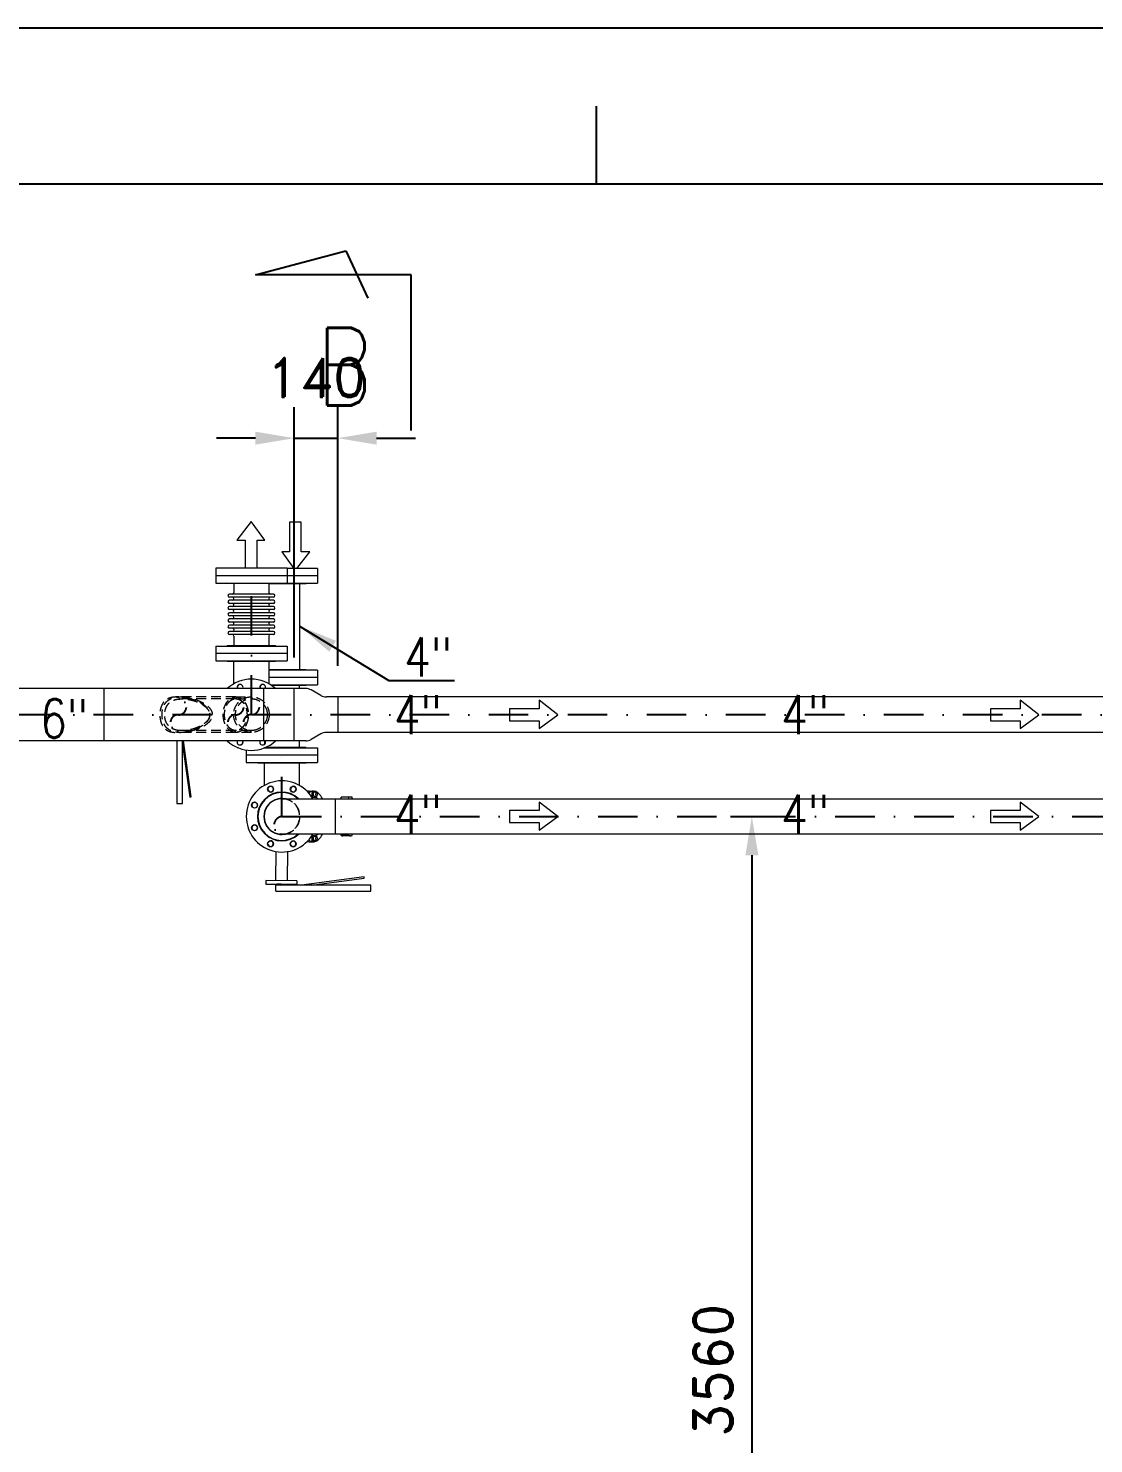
# Model space of a CAD drawing. Header units: millimetres. Extents: x -312439 to 477422, y -331570 to 212570.
# Drawn here: x 362315 to 365740, y 174999 to 179550 of the extents above; entities that cross this region are included whole.
import ezdxf
from ezdxf.enums import TextEntityAlignment as Align

# ---------------------------------------------------------------- set-up
doc = ezdxf.new("R2010")
doc.units = ezdxf.units.MM
doc.linetypes.add('DASHDOT', pattern=[25.4, 12.7, -6.35, 0, -6.35])
doc.linetypes.add('HIDDEN', pattern=[9.525, 6.35, -3.175])
for name, color, linetype in [('2', 2, 'Continuous'), ('ARCONDTEXTO', 4, 'Continuous'), ('FORMATO A1', 1, 'Continuous'), ('TEXTO FORMATO', 4, 'Continuous')]:
    doc.layers.add(name, color=color, linetype=linetype)
doc.styles.add('ROMAND', font='ROMAND.SHX')
doc.styles.add('ROMANS', font='romans.shx', dxfattribs={"height": 187.5})
doc.dimstyles.new('1-50 (MILIMETRO)', dxfattribs={"dimscale": 0, "dimtxt": 125, "dimasz": 125, "dimexe": 100, "dimexo": 100, "dimgap": 50, "dimtad": 0, "dimdec": 0, "dimzin": 0, "dimdsep": 46, "dimtxsty": 'ROMAND', "dimcen": -390, "dimclrd": 1, "dimclre": 1, "dimclrt": 3, "dimadec": 0, "dimazin": 0, "dimtfac": 1, "dimtdec": 0, "dimtix": 1, "dimtmove": 2, "dimatfit": 2, "dimfxl": 1, "dimtvp": 1, "dimtolj": 1, "dimtzin": 0, "dimarcsym": 0})

# ---------------------------------------------------------------- blocks, each defined once
blk = doc.blocks.new('A$C2D342850')
at = {"layer": 'FORMATO A1', "color": 1, "linetype": 'Continuous'}
for p, q in [((84100, 0), (0, 0)), ((52500, -1000), (52500, -500))]:
    blk.add_line(p, q, dxfattribs=at)
at = {"layer": 'FORMATO A1', "color": 2, "linetype": 'Continuous'}
blk.add_line((2500, -1000), (83100, -1000), dxfattribs=at)
blk = doc.blocks.new('*D100')
at = {"color": 1, "lineweight": -2, "transparency": 16777216}
for p, q in [((363170.4, 177527), (363170.4, 178332)), ((363310.1, 177500), (363310.1, 178332)), ((363045.4, 178232), (362920.4, 178232)), ((363170.4, 178232), (363310.1, 178232)), ((363435.1, 178232), (363560.1, 178232))]:
    blk.add_line(p, q, dxfattribs=at)
at = {"color": 1, "transparency": 16777216}
for points in [[(363045.4, 178252.8), (363045.4, 178211.1), (363170.4, 178232)], [(363435.1, 178252.8), (363435.1, 178211.1), (363310.1, 178232)]]:
    blk.add_solid(points, dxfattribs=at)
at = {"layer": 'Defpoints', "color": 0, "transparency": 16777216}
for p in [(363310.1, 178232), (363170.4, 177427), (363310.1, 177400)]:
    blk.add_point(p, dxfattribs=at)
at = {"color": 3, "transparency": 16777216, "insert": (363240.3, 178426.8), "char_height": 125, "attachment_point": 5, "style": 'ROMAND'}
blk.add_mtext('\\A1;140', dxfattribs=at)
blk = doc.blocks.new('*D134')
at = {"color": 1, "lineweight": -2, "transparency": 16777216}
for p, q in [((364572.7, 177015.9), (364741.3, 177015.9)), ((364641.3, 176890.9), (364641.3, 173580.5)), ((364572.7, 173455.5), (364741.3, 173455.5))]:
    blk.add_line(p, q, dxfattribs=at)
at = {"color": 1, "transparency": 16777216}
for points in [[(364620.5, 176890.9), (364662.2, 176890.9), (364641.3, 177015.9)], [(364620.5, 173580.5), (364662.2, 173580.5), (364641.3, 173455.5)]]:
    blk.add_solid(points, dxfattribs=at)
at = {"layer": 'Defpoints', "color": 0, "transparency": 16777216}
for p in [(364472.7, 177015.9), (364472.7, 173455.5), (364641.3, 173455.5)]:
    blk.add_point(p, dxfattribs=at)
at = {"color": 3, "transparency": 16777216, "insert": (364516.3, 175235.7), "char_height": 125, "attachment_point": 5, "rotation": 90, "style": 'ROMAND'}
blk.add_mtext('\\A1;3560', dxfattribs=at)

msp = doc.modelspace()

# ---------------------------------------------------------------- linework, layer by layer
at = {"color": 1, "linetype": 'Continuous', "lineweight": 0}
for p, q in [((363031.956, 177964.48), (362985.656, 177904.402)), ((363075.81, 177904.402), (363031.956, 177964.48)), ((362985.656, 177904.402), (363012.778, 177904.402)), ((363012.778, 177904.402), (363012.778, 177813.516)), ((363051.133, 177813.516), (363051.133, 177904.402)), ((363051.133, 177904.402), (363075.81, 177904.402)), ((363862.271, 177362.044), (363862.271, 177323.689)), ((363957.591, 177362.044), (363862.271, 177362.044)), ((363957.591, 177389.166), (363957.591, 177362.044)), ((364017.669, 177342.866), (363957.591, 177389.166)), ((365408.458, 177362.044), (365408.458, 177323.689)), ((365503.778, 177362.044), (365408.458, 177362.044)), ((365503.778, 177389.166), (365503.778, 177362.044)), ((365563.856, 177342.866), (365503.778, 177389.166)), ((363862.271, 177323.689), (363957.591, 177323.689)), ((363957.591, 177299.012), (364017.669, 177342.866)), ((363957.591, 177323.689), (363957.591, 177299.012)), ((365408.458, 177323.689), (365503.778, 177323.689)), ((365503.778, 177299.012), (365563.856, 177342.866)), ((365503.778, 177323.689), (365503.778, 177299.012))]:
    msp.add_line(p, q, dxfattribs=at)
at = {"color": 4, "linetype": 'Continuous', "lineweight": 0}
for p, q in [((363154.509, 177961.844), (363154.509, 177866.525)), ((363192.864, 177961.844), (363154.509, 177961.844)), ((363192.864, 177866.525), (363192.864, 177961.844)), ((363129.833, 177866.525), (363168.752, 177813.208)), ((363154.509, 177866.525), (363129.833, 177866.525)), ((363178.897, 177813.208), (363219.987, 177866.525)), ((363219.987, 177866.525), (363192.864, 177866.525)), ((363957.591, 177062.166), (363957.591, 177035.044)), ((364017.669, 177015.866), (363957.591, 177062.166)), ((365503.778, 177062.166), (365503.778, 177035.044)), ((365563.856, 177015.866), (365503.778, 177062.166)), ((363862.271, 177035.044), (363862.271, 176996.689)), ((363957.591, 177035.044), (363862.271, 177035.044)), ((363862.271, 176996.689), (363957.591, 176996.689)), ((363957.591, 176972.012), (364017.669, 177015.866)), ((363957.591, 176996.689), (363957.591, 176972.012)), ((365408.458, 177035.044), (365408.458, 176996.689)), ((365503.778, 177035.044), (365408.458, 177035.044)), ((365408.458, 176996.689), (365503.778, 176996.689)), ((365503.778, 176972.012), (365563.856, 177015.866)), ((365503.778, 176996.689), (365503.778, 176972.012))]:
    msp.add_line(p, q, dxfattribs=at)
at = {"color": 5, "linetype": 'Continuous', "lineweight": 0}
for p, q in [((363146.933, 177813.516), (362917.933, 177813.516)), ((362917.933, 177813.516), (362917.933, 177765.916)), ((363146.933, 177789.716), (362917.933, 177789.716)), ((363146.933, 177813.516), (363146.933, 177765.916)), ((363244.933, 177813.208), (363146.933, 177813.208)), ((363244.933, 177789.408), (363146.933, 177789.408)), ((363244.933, 177813.208), (363244.933, 177765.608)), ((362917.933, 177765.916), (363146.933, 177765.916)), ((362955.533, 177764.316), (362953.933, 177765.916)), ((363109.333, 177764.316), (362955.533, 177764.316)), ((363102.939, 177730.693), (362961.926, 177730.693)), ((362976.433, 177764.316), (362976.433, 177735.693)), ((363088.433, 177764.316), (363088.433, 177735.693)), ((363207.333, 177764.008), (363088.433, 177764.008)), ((363109.333, 177764.316), (363110.933, 177765.916)), ((363110.624, 177765.608), (363244.933, 177765.608)), ((363187.583, 177764.008), (363187.583, 177488.116)), ((363207.333, 177764.008), (363208.933, 177765.608)), ((363102.939, 177720.693), (362961.926, 177720.693)), ((363102.939, 177710.693), (362961.926, 177710.693)), ((363102.939, 177700.693), (362961.926, 177700.693)), ((363102.939, 177690.693), (362961.926, 177690.693)), ((363102.939, 177680.693), (362961.926, 177680.693)), ((363102.939, 177670.693), (362961.926, 177670.693)), ((363102.939, 177660.693), (362961.926, 177660.693)), ((363102.939, 177650.693), (362961.926, 177650.693)), ((363102.939, 177640.693), (362961.926, 177640.693)), ((363102.939, 177630.693), (362961.926, 177630.693)), ((363102.939, 177620.693), (362961.926, 177620.693)), ((363102.939, 177610.932), (362961.926, 177610.932)), ((363102.939, 177600.693), (362961.926, 177600.693)), ((362976.433, 177595.693), (362976.433, 177565.116)), ((363088.433, 177595.693), (363088.433, 177565.116)), ((362917.933, 177563.516), (363146.933, 177563.516)), ((362917.933, 177563.516), (362917.933, 177515.916)), ((362955.533, 177565.116), (362953.933, 177563.516)), ((362955.533, 177565.116), (363109.333, 177565.116)), ((363109.333, 177565.116), (363110.933, 177563.516)), ((363146.933, 177563.516), (363146.933, 177515.916)), ((363146.933, 177539.716), (362917.933, 177539.716)), ((362917.933, 177515.916), (363146.933, 177515.916)), ((362955.533, 177514.316), (362953.933, 177515.916)), ((363109.333, 177514.316), (362955.533, 177514.316)), ((362975.283, 177514.316), (362975.283, 177442.084)), ((363089.583, 177442.084), (363089.583, 177514.316)), ((363109.333, 177514.316), (363110.933, 177515.916)), ((363089.583, 177488.116), (363207.333, 177488.116)), ((363244.933, 177486.516), (363089.583, 177486.516)), ((363244.933, 177462.716), (363089.583, 177462.716)), ((363207.333, 177488.116), (363208.933, 177486.516)), ((363244.933, 177486.516), (363244.933, 177438.916)), ((363207.173, 177427.016), (358806.396, 177427.016)), ((362558.328, 177427.016), (362558.328, 177258.716)), ((363071.564, 177427.016), (363071.564, 177258.716)), ((363094.76, 177438.916), (363244.933, 177438.916)), ((363207.333, 177437.316), (363097.159, 177437.316)), ((363170.444, 177258.716), (363170.444, 177427.016)), ((363186.433, 177437.316), (363186.433, 177427.016)), ((363207.333, 177437.316), (363208.933, 177438.916)), ((363256.076, 177404.583), (363224.512, 177422.449)), ((363310.144, 177400.016), (363273.415, 177400.016)), ((363310.144, 177400.016), (363310.144, 177285.716)), ((367733.801, 177400.016), (363310.144, 177400.016)), ((363256.076, 177281.149), (363224.512, 177263.283)), ((367733.801, 177285.716), (363273.415, 177285.716)), ((363207.173, 177258.716), (358806.396, 177258.716)), ((362792.738, 177258.716), (362792.738, 177057.179)), ((362811.249, 177057.179), (362811.249, 177258.716)), ((362811.249, 177247.052), (362834.352, 177078.211)), ((362838.713, 177078.808), (362814.095, 177258.716)), ((363015.933, 177229.561), (363015.933, 177188.916)), ((363074.433, 177258.716), (363074.433, 177247.774)), ((363074.904, 177236.516), (363244.933, 177236.516)), ((363078.668, 177238.116), (363207.333, 177238.116)), ((363186.433, 177258.716), (363186.433, 177238.116)), ((363207.333, 177238.116), (363208.933, 177236.516)), ((363244.933, 177236.516), (363244.933, 177188.916)), ((363244.933, 177212.716), (363015.933, 177212.716)), ((363015.933, 177188.916), (363244.933, 177188.916)), ((363053.533, 177187.316), (363051.933, 177188.916)), ((363207.333, 177187.316), (363053.533, 177187.316)), ((363073.283, 177187.316), (363073.283, 177115.084)), ((363187.583, 177115.084), (363187.583, 177187.316)), ((363207.333, 177187.316), (363208.933, 177188.916)), ((363217.693, 177097.057), (363234.551, 177097.057)), ((363241.762, 177093.414), (363234.551, 177093.414)), ((362792.738, 177057.179), (362811.249, 177057.179)), ((362834.352, 177078.211), (362838.713, 177078.808)), ((363130.433, 177073.016), (367351.565, 177073.016)), ((363229.346, 177075.969), (363229.346, 177086.648)), ((363241.762, 177079.882), (363234.551, 177079.882)), ((363239.755, 177079.882), (363239.755, 177075.969)), ((363301.883, 177073.016), (363301.883, 176958.716)), ((363320.488, 177073.016), (363321.294, 177077.447)), ((363345.602, 177077.447), (363321.294, 177077.447)), ((363350.806, 177078.321), (363326.499, 177078.321)), ((367351.565, 176958.716), (363130.433, 176958.716)), ((363229.346, 176945.084), (363229.346, 176955.764)), ((363241.762, 176951.85), (363234.551, 176951.85)), ((363239.755, 176955.764), (363239.755, 176951.85)), ((363321.294, 176954.285), (363320.488, 176958.716)), ((363345.602, 176954.285), (363321.294, 176954.285)), ((363350.806, 176953.412), (363326.499, 176953.412)), ((363217.693, 176934.675), (363234.551, 176934.675)), ((363241.762, 176938.318), (363234.551, 176938.318)), ((363110.984, 176903.03), (363110.174, 176810.033)), ((363148.08, 176902.734), (363147.269, 176809.71)), ((363394.491, 176822.146), (363193.781, 176794.682)), ((363226.247, 176794.682), (363395.088, 176817.786)), ((363395.088, 176817.786), (363394.491, 176822.146)), ((363078.723, 176810.308), (363078.621, 176798.643)), ((363078.621, 176798.643), (363178.618, 176797.772)), ((363178.719, 176809.436), (363078.723, 176810.308)), ((363416.12, 176794.682), (363111.12, 176794.682)), ((363111.12, 176776.172), (363111.12, 176794.682)), ((363111.12, 176776.172), (363416.12, 176776.172)), ((363128.62, 176798.207), (363114.293, 176798.207)), ((363114.293, 176794.682), (363114.293, 176798.207)), ((363142.946, 176794.682), (363142.946, 176798.083)), ((363178.719, 176809.436), (363178.618, 176797.772)), ((363416.12, 176776.172), (363416.12, 176794.682))]:
    msp.add_line(p, q, dxfattribs=at)
at = {"color": 6, "linetype": 'DASHDOT', "ltscale": 10}
for p, q in [((363032.802, 177343.247), (363032.802, 177813.515)), ((367733.801, 177342.866), (358806.396, 177342.866)), ((363130.433, 177015.866), (363130.433, 177258.716)), ((363130.433, 177015.866), (368126.434, 177015.866))]:
    msp.add_line(p, q, dxfattribs=at)
at = {"color": 1, "linetype": 'HIDDEN', "lineweight": 0, "ltscale": 5}
for p, q in [((362982.216, 177400.016), (362793.426, 177400.016)), ((362982.216, 177393.996), (362808.598, 177393.996)), ((362982.209, 177400.398), (363032.426, 177400.398)), ((362982.209, 177394.378), (363032.426, 177394.378)), ((362982.216, 177285.716), (362793.426, 177285.716)), ((362982.216, 177291.736), (362808.598, 177291.736)), ((363032.426, 177292.118), (362982.209, 177292.118)), ((363032.426, 177286.098), (362982.209, 177286.098))]:
    msp.add_line(p, q, dxfattribs=at)
for radius in [57.15, 51.13]:
    msp.add_circle((363032.426, 177343.248), radius, dxfattribs=at)
at = {"color": 5, "linetype": 'Continuous', "lineweight": 0}
for centre in [(363094.078, 177103.635), (363166.788, 177103.635), (363042.664, 177052.221), (363042.664, 176979.511), (363094.078, 176928.098), (363166.788, 176928.098)]:
    msp.add_circle(centre, 9.5, dxfattribs=at)
for centre, radius, start, end in [((362961.926, 177725.693), 5, 90, 270), ((362971.433, 177735.693), 5, 270, 0), ((363093.433, 177735.693), 5, 180, 270), ((363102.939, 177725.693), 5, 270, 90), ((362961.926, 177705.693), 5, 90, 270), ((362961.926, 177685.693), 5, 90, 270), ((362971.433, 177715.693), 5, 270, 90), ((362971.433, 177695.693), 5, 270, 90), ((362971.433, 177675.693), 5, 270, 90), ((363093.433, 177715.693), 5, 90, 270), ((363093.433, 177695.693), 5, 90, 270), ((363093.433, 177675.693), 5, 90, 270), ((363102.939, 177705.693), 5, 270, 90), ((363102.939, 177685.693), 5, 270, 90), ((362961.926, 177665.693), 5, 90, 270), ((362961.926, 177645.693), 5, 90, 270), ((362971.433, 177655.693), 5, 270, 90), ((362971.433, 177635.693), 5, 270, 90), ((363093.433, 177655.693), 5, 90, 270), ((363093.433, 177635.693), 5, 90, 270), ((363102.939, 177665.693), 5, 270, 90), ((363102.939, 177645.693), 5, 270, 90), ((362961.926, 177605.813), 5.119, 90, 270), ((362961.926, 177625.693), 5, 90, 270), ((362971.433, 177595.693), 5, 0, 90), ((362971.558, 177615.693), 5.002, 287.829397, 88.562061), ((363093.307, 177615.693), 5.002, 91.437939, 252.170603), ((363093.433, 177595.693), 5, 90, 180), ((363102.939, 177625.693), 5, 270, 90), ((363102.939, 177605.813), 5.119, 270, 90), ((363032.433, 177342.866), 114.5, 47.301682, 132.698343), ((362996.078, 177430.635), 9.5, 337.610522, 202.389474), ((362996.845, 177430.949), 9.5, 114.750786, 204.452821), ((362996.845, 177430.949), 19.522, 109.038291, 114.961709), ((363068.788, 177430.635), 9.5, 337.610522, 202.389474), ((363069.552, 177430.314), 9.5, 69.750786, 200.313322), ((363069.552, 177430.314), 19.522, 64.038291, 69.961709), ((363207.173, 177391.816), 35.2, 60.488501, 90), ((363273.415, 177435.216), 35.2, 240.488501, 270), ((363273.415, 177250.516), 35.2, 90, 119.511499), ((363032.433, 177342.866), 114.5, 227.301682, 312.698318), ((362996.078, 177255.098), 9.5, 157.610522, 22.389454), ((362995.313, 177255.418), 19.522, 244.038291, 249.961709), ((362995.313, 177255.418), 9.5, 249.750786, 20.313327), ((363068.788, 177255.098), 9.5, 157.610522, 22.389454), ((363068.02, 177254.784), 9.5, 294.750786, 24.452821), ((363068.02, 177254.784), 19.522, 289.038291, 294.961709), ((363207.173, 177293.916), 35.2, 270, 299.511499), ((363130.433, 177015.866), 114.5, 29.942236, 330.057764), ((363130.433, 177015.866), 78.5, 46.721117, 313.278883), ((363130.433, 177015.866), 76.9, 48.002408, 311.997592), ((363094.845, 177103.949), 9.5, 114.750786, 289.749226), ((363094.582, 177102.417), 9.889, 46.446377, 151.373861), ((363094.845, 177103.949), 19.522, 109.038291, 114.961709), ((363094.011, 177103.607), 9.5, 294.990186, 109.553301), ((363167.552, 177103.314), 9.5, 69.750786, 244.749235), ((363166.721, 177103.662), 9.5, 249.990186, 64.553301), ((363166.283, 177102.417), 9.889, 1.446377, 106.373861), ((363167.552, 177103.314), 19.522, 64.038291, 69.961709), ((363042.985, 177052.986), 19.522, 154.038291, 159.961709), ((363042.985, 177052.986), 9.5, 159.750786, 334.749217), ((363043.882, 177051.717), 9.889, 91.446377, 196.373836), ((363042.637, 177052.154), 9.5, 339.990186, 154.553301), ((363130.433, 177015.866), 58, 80.178792, 279.821185), ((363130.433, 177015.866), 57.15, 90, 270), ((363042.35, 176980.278), 19.522, 199.038291, 204.961709), ((363042.692, 176979.445), 9.5, 24.990186, 199.553301), ((363042.35, 176980.278), 9.5, 204.750786, 19.749214), ((363043.882, 176980.016), 9.889, 136.446377, 241.373884), ((363094.144, 176928.07), 9.5, 69.990186, 244.553301), ((363094.582, 176929.315), 9.889, 181.446377, 286.373861), ((363093.313, 176928.418), 19.521, 244.033681, 249.966158), ((363093.313, 176928.418), 9.5, 249.750786, 64.749214), ((363166.854, 176928.125), 9.5, 114.990186, 289.553301), ((363166.283, 176929.315), 9.889, 226.446377, 331.373861), ((363166.02, 176927.784), 9.5, 294.750786, 109.749214), ((363166.02, 176927.784), 19.522, 289.038291, 294.961709)]:
    msp.add_arc(centre, radius, start, end, dxfattribs=at)
at = {"color": 6, "linetype": 'DASHDOT', "ltscale": 3}
for centre, radius, start, end in [((362798.143, 177368.097), 25.352, 269.026354, 89.320071), ((362982.404, 177368.431), 25.566, 269.578181, 90.421819), ((363032.614, 177368.813), 25.566, 269.578181, 90.421819), ((362797.169, 177317.502), 25.253, 88.766882, 272.949054), ((362982.028, 177317.301), 25.566, 89.578181, 270.421819), ((363032.238, 177317.683), 25.566, 89.578181, 270.421819), ((363133.607, 176987.291), 28.751, 96.339635, 263.660365)]:
    msp.add_arc(centre, radius, start, end, dxfattribs=at)
at = {"color": 1, "linetype": 'HIDDEN', "lineweight": 0, "ltscale": 5}
for radius, start, end in [(57.15, 270, 90), (58, 279.821208, 80.178792)]:
    msp.add_arc((363130.433, 177015.866), radius, start, end, dxfattribs=at)
for centre, major_axis in [((362982.209, 177343.248), (0, -57.15)), ((362982.216, 177342.866), (0, -57.15)), ((362982.209, 177343.248), (0, 51.13)), ((362982.216, 177342.866), (0, 51.13))]:
    msp.add_ellipse(centre, major_axis=major_axis, ratio=0.70710678, dxfattribs=at)
at = {"color": 5, "linetype": 'Continuous', "lineweight": 0}
for centre, major_axis, ratio, start_param, end_param in [((363217.693, 177015.866), (0, 81.191), 0.5, 0, 0.14134065), ((363231.846, 177015.866), (0, 81.191), 0.5, 0, 0.38290388), ((363234.551, 177086.648), (0, -10.409), 0.5, 2.27838076, 4.71238898), ((363234.551, 177086.648), (0, 6.766), 0.5, 0, 1.57079633), ((363231.846, 177015.866), (0, 81.191), 0.5, 5.49325742, 6.1797534), ((363241.762, 177086.648), (0, 6.766), 0.5, 4.71238898, 7.85398163), ((363233.264, 177015.866), (0, 62.483), 0.5, 0.1673703, 0.19677764), ((363234.551, 177015.866), (0, 60.997), 0.5, 6.11169756, 6.45467306), ((363234.551, 177086.648), (0, 6.766), 0.5, 1.57079633, 3.14159265), ((363241.762, 177086.648), (0, 6.766), 0.5, 1.57079633, 4.71238898), ((363233.264, 177015.866), (0, 62.483), 0.5, 5.86701652, 6.07387749), ((363326.499, 177015.866), (0, -62.455), 0.5, 3.14159265, 3.30904073), ((363016.33, 177026.415), (219.788, 301.931), 0.81379768, 5.38038354, 5.39313395), ((363350.806, 177015.866), (0, 62.455), 0.5, 0, 0.16744808), ((363350.806, 177015.866), (0, 62.455), 0.5, 6.11573723, 6.28318531), ((363045.314, 177026.415), (-219.788, 301.931), 0.81379768, 4.31076402, 4.32351443), ((363233.264, 177015.866), (0, 62.483), 0.5, 2.94481501, 2.97422235), ((363234.551, 177015.866), (0, 60.997), 0.5, 2.9701049, 3.3130804), ((363234.551, 176945.084), (0, -6.766), 0.5, 3.14159265, 4.71238898), ((363231.846, 177015.866), (0, 81.191), 0.5, 3.24502456, 3.93152054), ((363241.762, 176945.084), (0, -6.766), 0.5, 1.57079633, 4.71238898), ((363233.264, 177015.866), (0, 62.483), 0.5, 3.35090047, 3.55776144), ((363326.499, 177015.866), (0, 62.455), 0.5, 2.97414457, 3.14159265), ((363016.33, 177005.317), (-219.788, 301.931), 0.81379768, 4.03164401, 4.04439442), ((363350.806, 177015.866), (0, 62.455), 0.5, 2.97414457, 3.14159265), ((363350.806, 177015.866), (0, 62.455), 0.5, 3.14159265, 3.30904073), ((363045.314, 177005.317), (219.788, 301.931), 0.81379768, 5.10126353, 5.11401394), ((363217.693, 177015.866), (0, 81.191), 0.5, 3.00025201, 3.14159265), ((363231.846, 177015.866), (0, 81.191), 0.5, 2.75868877, 3.14159265), ((363234.551, 176945.084), (0, 10.409), 0.5, 1.57079633, 4.00480454), ((363234.551, 176945.084), (0, -6.766), 0.5, 4.71238898, 6.28318531), ((363241.762, 176945.084), (0, -6.766), 0.5, 4.71238898, 7.85398163)]:
    msp.add_ellipse(centre, major_axis=major_axis, ratio=ratio, start_param=start_param, end_param=end_param, dxfattribs=at)
at = {"color": 1, "linetype": 'HIDDEN', "lineweight": 0, "ltscale": 5}
for points, knots in [([(362793.426, 177400.016), (362796.835, 177400.016), (362800.281, 177399.865), (362807.22, 177399.314), (362810.711, 177398.914), (362817.708, 177397.896), (362821.212, 177397.277), (362828.197, 177395.837), (362831.677, 177395.015), (362838.575, 177393.176), (362841.99, 177392.159), (362848.71, 177389.932), (362852.015, 177388.723), (362858.467, 177386.109), (362861.615, 177384.705), (362867.703, 177381.696), (362870.643, 177380.091), (362876.657, 177376.427), (362879.898, 177374.207), (362886.008, 177369.245), (362888.876, 177366.504), (362893.808, 177360.536), (362895.872, 177357.312), (362898.051, 177352.142), (362898.625, 177350.363), (362899.412, 177346.697), (362899.625, 177344.809), (362899.625, 177340.923), (362899.412, 177339.036), (362898.625, 177335.369), (362898.051, 177333.59), (362895.872, 177328.42), (362893.808, 177325.196), (362888.876, 177319.228), (362886.008, 177316.487), (362879.898, 177311.525), (362876.657, 177309.305), (362870.643, 177305.641), (362867.703, 177304.036), (362861.615, 177301.027), (362858.467, 177299.623), (362852.015, 177297.01), (362848.71, 177295.8), (362841.99, 177293.573), (362838.575, 177292.556), (362831.677, 177290.717), (362828.197, 177289.896), (362821.212, 177288.455), (362817.708, 177287.836), (362810.711, 177286.818), (362807.22, 177286.418), (362800.281, 177285.867), (362796.835, 177285.716), (362791.38, 177285.716), (362789.292, 177285.771), (362785.092, 177286.024), (362782.981, 177286.222), (362778.797, 177286.792), (362776.724, 177287.164), (362772.675, 177288.108), (362770.699, 177288.68), (362766.893, 177290.038), (362765.058, 177290.825), (362761.563, 177292.619), (362759.903, 177293.625), (362756.783, 177295.84), (362755.321, 177297.048), (362752.607, 177299.636), (362751.353, 177301.014), (362749.193, 177303.72), (362748.236, 177305.068), (362746.441, 177307.911), (362745.603, 177309.406), (362744.055, 177312.524), (362743.345, 177314.146), (362742.057, 177317.492), (362741.479, 177319.216), (362740.458, 177322.737), (362740.014, 177324.534), (362739.26, 177328.174), (362738.949, 177330.016), (362738.457, 177333.71), (362738.276, 177335.562), (362738.038, 177339.242), (362737.981, 177341.069), (362737.981, 177344.663), (362738.038, 177346.49), (362738.276, 177350.17), (362738.457, 177352.022), (362738.949, 177355.716), (362739.26, 177357.558), (362740.014, 177361.198), (362740.458, 177362.996), (362741.479, 177366.516), (362742.057, 177368.24), (362743.345, 177371.586), (362744.055, 177373.208), (362745.603, 177376.326), (362746.441, 177377.822), (362748.236, 177380.664), (362749.193, 177382.012), (362751.353, 177384.718), (362752.607, 177386.097), (362755.321, 177388.684), (362756.783, 177389.892), (362759.903, 177392.107), (362761.563, 177393.113), (362765.058, 177394.907), (362766.893, 177395.694), (362770.699, 177397.052), (362772.675, 177397.624), (362776.724, 177398.568), (362778.797, 177398.94), (362782.981, 177399.51), (362785.092, 177399.708), (362789.292, 177399.961), (362791.38, 177400.016), (362793.426, 177400.016)], [0, 0, 0, 0, 10.22781443, 10.22781443, 20.45562885, 20.45562885, 30.68344328, 30.68344328, 40.9112577, 40.9112577, 51.13907213, 51.13907213, 61.36688655, 61.36688655, 71.59470098, 71.59470098, 81.82251541, 81.82251541, 93.47832198, 93.47832198, 105.13412855, 105.13412855, 116.78993512, 116.78993512, 122.61783841, 122.61783841, 128.4457417, 128.4457417, 134.27364498, 134.27364498, 140.10154827, 140.10154827, 151.75735484, 151.75735484, 163.41316142, 163.41316142, 175.06896799, 175.06896799, 185.29678242, 185.29678242, 195.52459684, 195.52459684, 205.75241127, 205.75241127, 215.98022569, 215.98022569, 226.20804012, 226.20804012, 236.43585454, 236.43585454, 246.66366897, 246.66366897, 256.89148339, 256.89148339, 263.02844688, 263.02844688, 269.16541036, 269.16541036, 275.30237384, 275.30237384, 281.43933732, 281.43933732, 287.5763008, 287.5763008, 293.71326428, 293.71326428, 299.85022776, 299.85022776, 305.98719124, 305.98719124, 311.3778667, 311.3778667, 316.76854216, 316.76854216, 322.15921762, 322.15921762, 327.54989308, 327.54989308, 332.94056854, 332.94056854, 338.331244, 338.331244, 343.72191946, 343.72191946, 349.11259492, 349.11259492, 354.50327038, 354.50327038, 359.89394584, 359.89394584, 365.2846213, 365.2846213, 370.67529676, 370.67529676, 376.06597222, 376.06597222, 381.45664768, 381.45664768, 386.84732314, 386.84732314, 392.2379986, 392.2379986, 398.37496208, 398.37496208, 404.51192556, 404.51192556, 410.64888904, 410.64888904, 416.78585252, 416.78585252, 422.922816, 422.922816, 429.05977948, 429.05977948, 435.19674296, 435.19674296, 441.33370644, 441.33370644, 441.33370644, 441.33370644]), ([(362803.529, 177400.016), (362801.451, 177400.016), (362799.329, 177399.959), (362795.052, 177399.701), (362792.898, 177399.5), (362788.615, 177398.925), (362786.485, 177398.55), (362782.305, 177397.605), (362780.255, 177397.033), (362776.281, 177395.68), (362774.354, 177394.896), (362770.662, 177393.112), (362768.897, 177392.111), (362765.559, 177389.905), (362763.985, 177388.7), (362761.047, 177386.111), (362759.682, 177384.728), (362757.335, 177382.02), (362756.297, 177380.679), (362754.348, 177377.847), (362753.435, 177376.356), (362751.746, 177373.244), (362750.97, 177371.623), (362749.561, 177368.278), (362748.928, 177366.554), (362747.809, 177363.031), (362747.323, 177361.232), (362746.495, 177357.587), (362746.153, 177355.742), (362745.614, 177352.042), (362745.415, 177350.186), (362745.153, 177346.498), (362745.091, 177344.667), (362745.091, 177341.065), (362745.153, 177339.234), (362745.415, 177335.547), (362745.614, 177333.691), (362746.153, 177329.99), (362746.495, 177328.145), (362747.323, 177324.501), (362747.809, 177322.701), (362748.928, 177319.178), (362749.561, 177317.454), (362750.97, 177314.109), (362751.746, 177312.488), (362753.435, 177309.376), (362754.348, 177307.885), (362756.297, 177305.053), (362757.335, 177303.712), (362759.682, 177301.004), (362761.047, 177299.621), (362763.985, 177297.033), (362765.559, 177295.827), (362768.897, 177293.621), (362770.662, 177292.62), (362774.354, 177290.836), (362776.281, 177290.052), (362780.255, 177288.699), (362782.305, 177288.128), (362786.485, 177287.182), (362788.615, 177286.808), (362792.898, 177286.232), (362795.052, 177286.031), (362799.329, 177285.773), (362801.451, 177285.716), (362806.822, 177285.716), (362810.158, 177285.858), (362816.884, 177286.387), (362820.273, 177286.774), (362827.066, 177287.771), (362830.47, 177288.38), (362837.252, 177289.805), (362840.631, 177290.621), (362847.323, 177292.45), (362850.634, 177293.463), (362857.146, 177295.681), (362860.346, 177296.886), (362866.589, 177299.488), (362869.632, 177300.884), (362875.513, 177303.871), (362878.351, 177305.462), (362884.228, 177309.134), (362887.427, 177311.384), (362893.443, 177316.404), (362896.261, 177319.175), (362901.091, 177325.193), (362903.104, 177328.44), (362905.22, 177333.625), (362905.774, 177335.406), (362906.532, 177339.064), (362906.735, 177340.942), (362906.735, 177344.79), (362906.532, 177346.668), (362905.774, 177350.326), (362905.22, 177352.107), (362903.104, 177357.292), (362901.091, 177360.539), (362896.261, 177366.557), (362893.443, 177369.328), (362887.427, 177374.349), (362884.228, 177376.598), (362878.351, 177380.27), (362875.513, 177381.861), (362869.632, 177384.848), (362866.589, 177386.245), (362860.346, 177388.846), (362857.146, 177390.051), (362850.634, 177392.269), (362847.323, 177393.282), (362840.631, 177395.111), (362837.252, 177395.927), (362830.47, 177397.352), (362827.066, 177397.961), (362820.273, 177398.958), (362816.884, 177399.345), (362810.158, 177399.874), (362806.822, 177400.016), (362803.529, 177400.016)], [0, 0, 0, 0, 6.23412306, 6.23412306, 12.46824612, 12.46824612, 18.70236918, 18.70236918, 24.93649225, 24.93649225, 31.17061531, 31.17061531, 37.40473837, 37.40473837, 43.63886143, 43.63886143, 49.87298449, 49.87298449, 55.275467, 55.275467, 60.67794951, 60.67794951, 66.08043203, 66.08043203, 71.48291454, 71.48291454, 76.88539705, 76.88539705, 82.28787956, 82.28787956, 87.69036207, 87.69036207, 93.09284458, 93.09284458, 98.49532709, 98.49532709, 103.89780961, 103.89780961, 109.30029212, 109.30029212, 114.70277463, 114.70277463, 120.10525714, 120.10525714, 125.50773965, 125.50773965, 130.91022216, 130.91022216, 136.31270468, 136.31270468, 142.54682774, 142.54682774, 148.7809508, 148.7809508, 155.01507386, 155.01507386, 161.24919692, 161.24919692, 167.48331998, 167.48331998, 173.71744304, 173.71744304, 179.9515661, 179.9515661, 186.18568917, 186.18568917, 196.06222167, 196.06222167, 205.93875418, 205.93875418, 215.81528669, 215.81528669, 225.69181919, 225.69181919, 235.5683517, 235.5683517, 245.44488421, 245.44488421, 255.32141671, 255.32141671, 265.19794922, 265.19794922, 276.74082058, 276.74082058, 288.28369195, 288.28369195, 299.82656331, 299.82656331, 305.59799899, 305.59799899, 311.36943467, 311.36943467, 317.14087035, 317.14087035, 322.91230604, 322.91230604, 334.4551774, 334.4551774, 345.99804876, 345.99804876, 357.54092013, 357.54092013, 367.41745263, 367.41745263, 377.29398514, 377.29398514, 387.17051765, 387.17051765, 397.04705015, 397.04705015, 406.92358266, 406.92358266, 416.80011517, 416.80011517, 426.67664767, 426.67664767, 436.55318018, 436.55318018, 436.55318018, 436.55318018]), ([(362808.598, 177291.736), (362811.443, 177291.736), (362814.333, 177291.855), (362820.163, 177292.308), (362823.105, 177292.642), (362829.001, 177293.511), (362831.957, 177294.045), (362837.846, 177295.301), (362840.779, 177296.023), (362846.585, 177297.646), (362849.457, 177298.546), (362855.101, 177300.52), (362857.872, 177301.594), (362863.275, 177303.911), (362865.906, 177305.155), (362870.986, 177307.812), (362873.435, 177309.226), (362878.567, 177312.523), (362881.384, 177314.565), (362886.669, 177319.114), (362889.136, 177321.623), (362893.35, 177327.057), (362895.098, 177329.984), (362897.534, 177336.187), (362898.222, 177339.461), (362898.222, 177346.271), (362897.534, 177349.545), (362895.098, 177355.748), (362893.35, 177358.675), (362889.136, 177364.11), (362886.669, 177366.618), (362881.384, 177371.168), (362878.567, 177373.209), (362873.435, 177376.507), (362870.986, 177377.92), (362865.906, 177380.578), (362863.275, 177381.821), (362857.872, 177384.138), (362855.101, 177385.212), (362849.457, 177387.186), (362846.585, 177388.087), (362840.779, 177389.709), (362837.846, 177390.431), (362831.957, 177391.687), (362829.001, 177392.221), (362823.105, 177393.09), (362820.163, 177393.424), (362814.333, 177393.878), (362811.443, 177393.996), (362806.676, 177393.996), (362804.712, 177393.942), (362800.751, 177393.698), (362798.753, 177393.508), (362794.773, 177392.968), (362792.79, 177392.618), (362788.886, 177391.738), (362786.964, 177391.208), (362783.227, 177389.956), (362781.408, 177389.232), (362777.908, 177387.588), (362776.228, 177386.666), (362773.037, 177384.635), (362771.526, 177383.525), (362768.694, 177381.136), (362767.373, 177379.859), (362765.144, 177377.403), (362764.18, 177376.219), (362762.36, 177373.72), (362761.504, 177372.403), (362759.916, 177369.657), (362759.184, 177368.227), (362757.852, 177365.276), (362757.253, 177363.755), (362756.191, 177360.647), (362755.729, 177359.059), (362754.941, 177355.845), (362754.617, 177354.218), (362754.102, 177350.955), (362753.913, 177349.318), (362753.664, 177346.068), (362753.604, 177344.453), (362753.604, 177341.279), (362753.664, 177339.665), (362753.913, 177336.414), (362754.102, 177334.778), (362754.617, 177331.514), (362754.941, 177329.887), (362755.729, 177326.673), (362756.191, 177325.085), (362757.253, 177321.978), (362757.852, 177320.456), (362759.184, 177317.505), (362759.916, 177316.075), (362761.504, 177313.329), (362762.36, 177312.013), (362764.18, 177309.513), (362765.144, 177308.329), (362767.373, 177305.874), (362768.694, 177304.596), (362771.526, 177302.208), (362773.037, 177301.097), (362776.228, 177299.066), (362777.908, 177298.145), (362781.408, 177296.5), (362783.227, 177295.777), (362786.964, 177294.525), (362788.886, 177293.995), (362792.79, 177293.115), (362794.773, 177292.765), (362798.753, 177292.225), (362800.751, 177292.035), (362804.712, 177291.79), (362806.676, 177291.736), (362808.598, 177291.736)], [0, 0, 0, 0, 8.53572187, 8.53572187, 17.07144373, 17.07144373, 25.6071656, 25.6071656, 34.14288747, 34.14288747, 42.67860933, 42.67860933, 51.2143312, 51.2143312, 59.75005307, 59.75005307, 68.28577493, 68.28577493, 78.50008628, 78.50008628, 88.71439762, 88.71439762, 98.92870897, 98.92870897, 109.14302031, 109.14302031, 119.35733165, 119.35733165, 129.571643, 129.571643, 139.78595434, 139.78595434, 150.00026569, 150.00026569, 158.53598755, 158.53598755, 167.07170942, 167.07170942, 175.60743129, 175.60743129, 184.14315315, 184.14315315, 192.67887502, 192.67887502, 201.21459689, 201.21459689, 209.75031875, 209.75031875, 218.28604062, 218.28604062, 224.05312557, 224.05312557, 229.82021052, 229.82021052, 235.58729547, 235.58729547, 241.35438042, 241.35438042, 247.12146538, 247.12146538, 252.88855033, 252.88855033, 258.65563528, 258.65563528, 264.42272023, 264.42272023, 269.18420968, 269.18420968, 273.94569914, 273.94569914, 278.70718859, 278.70718859, 283.46867805, 283.46867805, 288.2301675, 288.2301675, 292.99165696, 292.99165696, 297.75314642, 297.75314642, 302.51463587, 302.51463587, 307.27612533, 307.27612533, 312.03761478, 312.03761478, 316.79910424, 316.79910424, 321.56059369, 321.56059369, 326.32208315, 326.32208315, 331.0835726, 331.0835726, 335.84506206, 335.84506206, 340.60655151, 340.60655151, 346.37363647, 346.37363647, 352.14072142, 352.14072142, 357.90780637, 357.90780637, 363.67489132, 363.67489132, 369.44197627, 369.44197627, 375.20906122, 375.20906122, 380.97614617, 380.97614617, 386.74323112, 386.74323112, 386.74323112, 386.74323112])]:
    msp.add_open_spline(points, degree=3, knots=knots, dxfattribs=at)
at = {"color": 5, "linetype": 'Continuous', "lineweight": 0}
for points, knots in [([(363227.373, 177086.648), (363227.321, 177087.334), (363227.305, 177088.01), (363227.331, 177089.006), (363227.348, 177089.335), (363227.4, 177089.988), (363227.435, 177090.313), (363227.563, 177091.258), (363227.681, 177091.856), (363227.979, 177092.987), (363228.162, 177093.524), (363228.576, 177094.485), (363228.809, 177094.916), (363229.198, 177095.488), (363229.334, 177095.666), (363229.613, 177095.988), (363229.901, 177096.278), (363230.206, 177096.508), (363230.519, 177096.706), (363230.68, 177096.79), (363231.172, 177096.991), (363231.506, 177097.057), (363231.846, 177097.057)], [0.0000001979, 0.0000001979, 0.0000001979, 0.0000001979, 0.0019579504, 0.0019579504, 0.0029368267, 0.0029368267, 0.003915703, 0.003915703, 0.0058734555, 0.0058734555, 0.007831208, 0.007831208, 0.0097889606, 0.0097889606, 0.0107678368, 0.0107678368, 0.0117467131, 0.0127255894, 0.0127255894, 0.0137044656, 0.0137044656, 0.0156622181, 0.0156622181, 0.0156622181, 0.0156622181]), ([(363231.846, 176934.675), (363231.676, 176934.675), (363231.507, 176934.692), (363231.17, 176934.759), (363231.003, 176934.81), (363230.515, 176935.01), (363230.204, 176935.207), (363229.757, 176935.599), (363229.611, 176935.747), (363229.331, 176936.07), (363229.197, 176936.245), (363228.812, 176936.811), (363228.579, 176937.242), (363228.16, 176938.213), (363227.981, 176938.74), (363227.757, 176939.585), (363227.69, 176939.876), (363227.572, 176940.478), (363227.52, 176940.789), (363227.392, 176941.734), (363227.341, 176942.381), (363227.305, 176943.712), (363227.321, 176944.398), (363227.373, 176945.084)], [0.0156622181, 0.0156622181, 0.0156622181, 0.0156622181, 0.0166401895, 0.0166401895, 0.0176181608, 0.0176181608, 0.0195741034, 0.0195741034, 0.0205520747, 0.0205520747, 0.021530046, 0.021530046, 0.0234859886, 0.0234859886, 0.0254419312, 0.0254419312, 0.0264199025, 0.0264199025, 0.0273978738, 0.0273978738, 0.0293538164, 0.0293538164, 0.031309759, 0.031309759, 0.031309759, 0.031309759])]:
    msp.add_open_spline(points, degree=3, knots=knots, dxfattribs=at)
for points in [[(363228.059, 177077.476), (363227.831, 177080.534), (363227.602, 177083.591), (363227.373, 177086.648)], [(363229.346, 177075.969), (363228.917, 177076.471), (363228.488, 177076.974), (363228.059, 177077.476)], [(363227.373, 176945.084), (363227.602, 176948.141), (363227.831, 176951.199), (363228.059, 176954.256)], [(363228.059, 176954.256), (363228.488, 176954.758), (363228.917, 176955.261), (363229.346, 176955.764)]]:
    msp.add_open_spline(points, degree=3, dxfattribs=at)
at = {"layer": '2', "color": 2, "linetype": 'Continuous'}
for p, q in [((363046.01, 178756.823), (363335.787, 178834.468)), ((363335.787, 178834.468), (363406.967, 178681.823)), ((363546.01, 178756.823), (363046.01, 178756.823)), ((363546.01, 178256.823), (363546.01, 178756.823))]:
    msp.add_line(p, q, dxfattribs=at)
at = {"layer": 'FORMATO A1', "color": 2, "linetype": 'Continuous'}
msp.add_line((339142.032, 179049.523, 0), (379442.032, 179049.523, 0), dxfattribs=at)

# ---------------------------------------------------------------- block references
at = {"layer": 'FORMATO A1', "xscale": 0.5, "yscale": 0.5, "zscale": 0.5}
msp.add_blockref('A$C2D342850', (337892.032, 179549.523, 0), dxfattribs=at)

# ---------------------------------------------------------------- texts
at = {"layer": '2', "color": 2, "style": 'ROMANS', "width": 0.8}
msp.add_text('B', height=250, dxfattribs=at).set_placement((363242.095, 178461.925), align=Align.MIDDLE_LEFT)
at = {"layer": 'ARCONDTEXTO', "linetype": 'Continuous', "lineweight": -3, "style": 'ROMANS', "width": 0.8}
for s, p in [('4"', (363523.096, 177466.047)), ('6"', (362353.553, 177268.144)), ('4"', (363490.38, 177280.629)), ('4"', (364735.012, 177280.629)), ('4"', (363490.38, 176960.722)), ('4"', (364735.012, 176960.722))]:
    msp.add_text(s, height=125, dxfattribs=at).set_placement(p)

# ---------------------------------------------------------------- dimensions: what is measured, and where the dimension line sits
dim = msp.add_linear_dim(base=(363310.144, 178231.951), p1=(363170.444, 177427.016), p2=(363310.144, 177400.016), dimstyle='1-50 (MILIMETRO)', override={"dimscale": 1})
dim.commit()
dim.dimension.update_dxf_attribs({"geometry": '*D100', "text_midpoint": (363240.294, 178426.813), "dimtype": 160})
dim = msp.add_linear_dim(base=(364641.327, 173455.481), p1=(364472.689, 177015.866), p2=(364472.689, 173455.481), angle=90, dimstyle='1-50 (MILIMETRO)', override={"dimscale": 1})
dim.commit()
dim.dimension.update_dxf_attribs({"geometry": '*D134', "text_midpoint": (364516.327, 175235.674)})

# ---------------------------------------------------------------- leaders
at = {"layer": 'TEXTO FORMATO'}
msp.add_leader([(363186.608, 177628.11), (363473.732, 177453.163), (363685.673, 177453.163)], dimstyle='1-50 (MILIMETRO)', override={"dimscale": 1}, dxfattribs=at)

doc.saveas('drawing.dxf')
